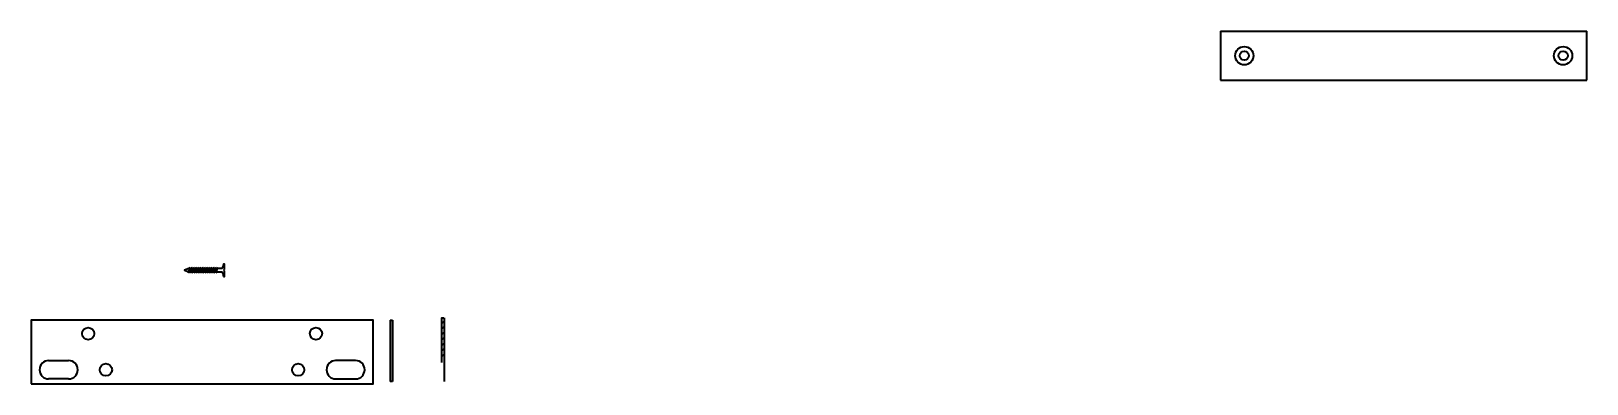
# Model space of a CAD drawing. Header units: millimetres. Extents: x -569 to 4978, y -1805 to 11959.
# Drawn here: x 2109 to 3383, y 11671 to 11959 of the extents above.
import ezdxf

# ---------------------------------------------------------------- set-up
doc = ezdxf.new("R2010")
doc.units = ezdxf.units.MM
doc.layers.add('A-SECT-MCUT1', color=7, linetype='Continuous', lineweight=35)

msp = doc.modelspace()

# ---------------------------------------------------------------- hatches: boundary and pattern name
at = {"layer": 'A-SECT-MCUT1'}
h = msp.add_hatch(dxfattribs=at)
h.set_pattern_fill('ANSI31', color=256)
h.set_pattern_definition([(45, (1281.6797, 11409.3386), (-2.245064, 2.245064), [])])
h.paths.add_polyline_path([(2447.5, 11725), (2445.5, 11725), (2445.5, 11692), (2447.5, 11692)])

# ---------------------------------------------------------------- linework, layer by layer
for p, q in [((3083.3, 11959.2), (3383.3, 11959.2)), ((3083.3, 11959.2), (3083.3, 11919.2)), ((3383.3, 11919.2), (3383.3, 11959.2)), ((3083.3, 11919.2), (3383.3, 11919.2)), ((2238.3, 11761.4), (2239.7, 11766.2)), ((2239.8, 11761.4), (2241.2, 11766.2)), ((2241.3, 11761.4), (2242.7, 11766.2)), ((2242.8, 11761.4), (2244.2, 11766.2)), ((2244.3, 11761.4), (2245.7, 11766.2)), ((2245.8, 11761.4), (2247.2, 11766.2)), ((2247.3, 11761.4), (2248.7, 11766.2)), ((2248.8, 11761.4), (2250.2, 11766.2)), ((2250.3, 11761.4), (2251.7, 11766.2)), ((2251.8, 11761.4), (2253.2, 11766.2)), ((2253.3, 11761.4), (2254.7, 11766.2)), ((2254.8, 11761.4), (2256.2, 11766.2)), ((2256.3, 11761.4), (2257.7, 11766.2)), ((2257.8, 11761.4), (2259.2, 11766.2)), ((2259.3, 11761.4), (2260.7, 11766.2)), ((2260.8, 11761.4), (2262.2, 11766.2)), ((2267.1, 11763.8), (2267.6, 11764.3)), ((2267.6, 11763.3), (2267.1, 11763.8)), ((2403.3, 11723), (2403.3, 11673)), ((2403.3, 11723), (2405.3, 11723)), ((2405.3, 11723), (2405.3, 11673)), ((2445.4, 11725), (2447.4, 11725)), ((2445.5, 11725), (2445.5, 11688.4)), ((2447.5, 11725), (2447.5, 11673)), ((2123.7, 11690), (2140, 11690)), ((2147.5, 11682.5), (2147.5, 11682.5)), ((2351.2, 11682.5), (2351.2, 11682.5)), ((2375, 11690), (2358.7, 11690)), ((2382.5, 11682.5), (2382.5, 11682.5)), ((2140, 11675), (2123.7, 11675)), ((2358.7, 11675), (2375, 11675)), ((2405.3, 11673), (2403.3, 11673))]:
    msp.add_line(p, q, dxfattribs=at)
for points in [[(2267.6, 11764.3), (2267.6, 11768.8), (2266.9, 11768.8), (2266.3, 11766.2), (2265.6, 11765.2), (2238.5, 11765.2), (2234.9, 11763.8), (2238.5, 11762.4), (2265.6, 11762.4), (2266.3, 11761.4), (2266.9, 11758.8)], [(2266.9, 11758.8), (2267.6, 11758.8), (2267.6, 11763.3)]]:
    msp.add_lwpolyline(points, dxfattribs=at)
msp.add_lwpolyline([(2109.3, 11671), (2389.3, 11671), (2389.3, 11723), (2109.3, 11723)], close=True, dxfattribs=at)
for centre, radius in [((3102.8, 11939.2), 7.5), ((3102.8, 11939.2), 3.8), ((3363.8, 11939.2), 7.5), ((3363.8, 11939.2), 3.8), ((2156.1, 11712), 5), ((2342.6, 11712), 5), ((2170.6, 11682.5), 5), ((2328, 11682.5), 5)]:
    msp.add_circle(centre, radius, dxfattribs=at)
for centre, start, end in [((2123.7, 11682.5), 90, 180), ((2123.7, 11682.5), 180, 270), ((2140, 11682.5), 0, 90), ((2140, 11682.5), 270, 0), ((2358.7, 11682.5), 90, 180), ((2358.7, 11682.5), 180, 270), ((2375, 11682.5), 0, 90), ((2375, 11682.5), 270, 0)]:
    msp.add_arc(centre, 7.5, start, end, dxfattribs=at)

doc.saveas('drawing.dxf')
